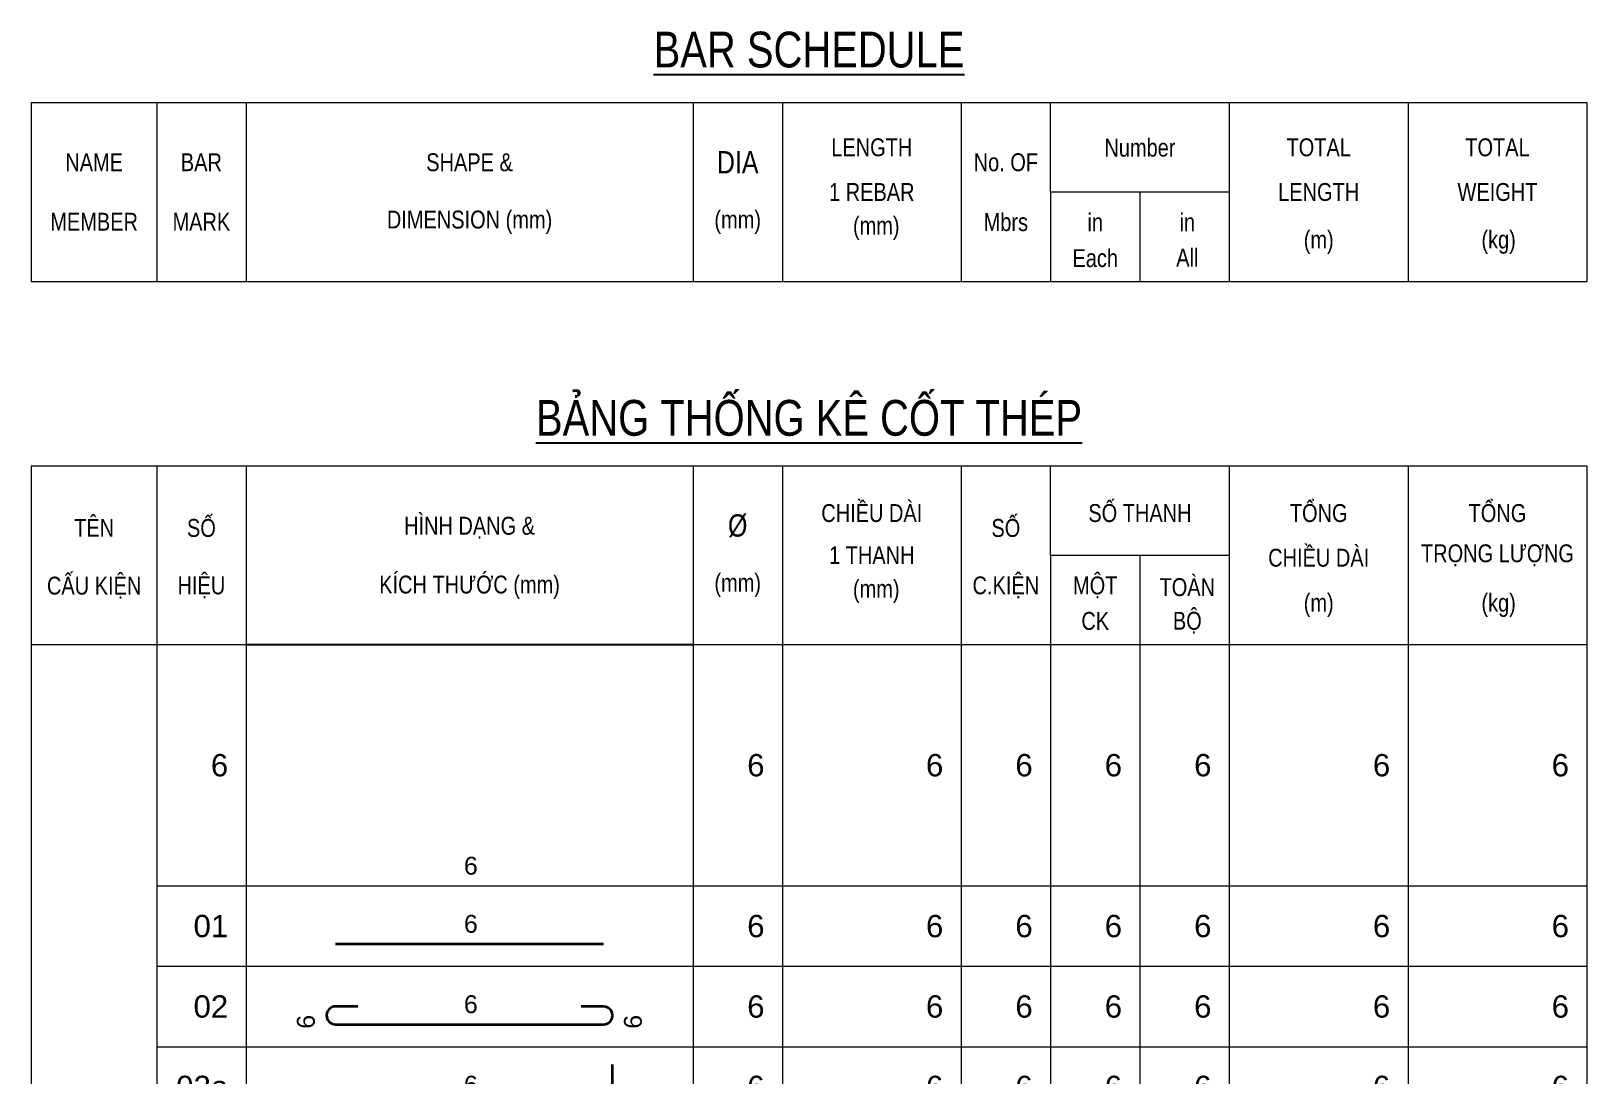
# Model space of a CAD drawing. Header units: millimetres. Extents: x -17710 to 34811, y -85050 to 7016.
# Drawn here: x 0 to 17405, y -4827 to 6864 of the extents above; entities that cross this region are included whole.
import ezdxf
from ezdxf.enums import TextEntityAlignment as Align

# ---------------------------------------------------------------- set-up
doc = ezdxf.new("R2010")
doc.units = ezdxf.units.MM
doc.header["$MEASUREMENT"] = 0
for name, color, linetype, lineweight in [('kata_net khung', 3, 'Continuous', 20), ('kata_text', 7, 'Continuous', 30), ('kata_thep chu', 1, 'Continuous', 35)]:
    doc.layers.add(name, color=color, linetype=linetype, lineweight=lineweight)
doc.styles.add('kata_text', font='arial.ttf', dxfattribs={"width": 0.8})

# ---------------------------------------------------------------- blocks, each defined once
blk = doc.blocks.new('dang01')
at = {"layer": 'kata_net khung'}
for p, q in [((0, 0), (0, -900)), ((1405, 0), (1405, -900)), ((2405, 0), (2405, -900)), ((7405, 0), (7405, -900)), ((8405, 0), (8405, -900)), ((10405, 0), (10405, -900)), ((11405, 0), (11405, -900)), ((12405, 0), (12405, -900)), ((13405, 0), (13405, -900)), ((15405, 0), (15405, -900)), ((17405, 0), (17405, -900)), ((1405, -900), (17405, -900))]:
    blk.add_line(p, q, dxfattribs=at)
at = {"layer": 'kata_thep chu'}
blk.add_line((3405, -650), (6405, -650), dxfattribs=at)
at = {"layer": 'kata_text', "style": 'kata_text'}
for p in [(2205, -450), (8205, -450), (10205, -450), (11205, -450), (12205, -450), (13205, -450), (15205, -450), (17205, -450)]:
    blk.add_attdef('D03', text='', height=250, dxfattribs=at).set_placement(p, align=Align.MIDDLE_RIGHT)
blk.add_attdef('00000000', text='', height=200, dxfattribs=at).set_placement((4920, -425), align=Align.MIDDLE_CENTER)
blk = doc.blocks.new('dang02')
at = {"layer": 'kata_net khung'}
for p, q in [((0, 0), (0, -900)), ((1405, 0), (1405, -900)), ((2405, 0), (2405, -900)), ((7405, 0), (7405, -900)), ((8405, 0), (8405, -900)), ((10405, 0), (10405, -900)), ((11405, 0), (11405, -900)), ((12405, 0), (12405, -900)), ((13405, 0), (13405, -900)), ((15405, 0), (15405, -900)), ((17405, 0), (17405, -900)), ((1405, -900), (17405, -900))]:
    blk.add_line(p, q, dxfattribs=at)
at = {"layer": 'kata_thep chu'}
blk.add_lwpolyline([(3655, -450), (3405, -450, 1), (3405, -650), (6405, -650, 1.000854), (6405, -450), (6155, -450)], format="xyb", dxfattribs=at)
at = {"layer": 'kata_text', "style": 'kata_text'}
for p in [(2205, -450), (8205, -450), (10205, -450), (11205, -450), (12205, -450), (13205, -450), (15205, -450), (17205, -450)]:
    blk.add_attdef('D03', text='', height=250, dxfattribs=at).set_placement(p, align=Align.MIDDLE_RIGHT)
for p in [(3073, -699), (6733, -699)]:
    blk.add_attdef('D03', text='', height=200, rotation=90, dxfattribs=at).set_placement(p, align=Align.MIDDLE_LEFT)
blk.add_attdef('D03', text='', height=200, dxfattribs=at).set_placement((4920, -425), align=Align.MIDDLE_CENTER)
blk = doc.blocks.new('Tieude')
at = {"layer": 'kata_net khung'}
for p, q in [((0, 2000), (0, 0)), ((0, 2000), (17405, 2000)), ((1405, 2000), (1405, 0)), ((2405, 2000), (2405, 0)), ((7405, 2000), (7405, 0)), ((8405, 2000), (8405, 0)), ((10405, 2000), (10405, 0)), ((11405, 1000), (11405, 2000)), ((13405, 2000), (13405, 0)), ((15405, 2000), (15405, 0)), ((17405, 2000), (17405, 0)), ((11405, 1000), (13405, 1000)), ((11405, 1000), (11405, 0)), ((12405, 1000), (12405, 0)), ((0, 0), (17405, 0))]:
    blk.add_line(p, q, dxfattribs=at)
at = {"layer": 'kata_text', "style": 'kata_text', "width": 0.8}
for s, height, p in [('%%UBẢNG THỐNG KÊ CỐT THÉP', 400, (8703, 2594)), ('CHIỀU DÀI', 200, (9405, 1500)), ('SỐ THANH', 200, (12405, 1500)), ('TỔNG', 200, (14405, 1500)), ('TỔNG', 200, (16405, 1500)), ('TÊN', 200, (705, 1333)), ('SỐ', 200, (1905, 1333)), ('HÌNH DẠNG &', 200, (4905, 1333)), ('%%C', 250, (7905, 1333)), ('SỐ', 200, (10905, 1333)), ('1 THANH', 200, (9405, 1000)), ('CHIỀU DÀI', 200, (14405, 1000)), ('TRỌNG LƯỢNG', 200, (16405, 1000)), ('CẤU KIỆN', 200, (705, 667)), ('HIỆU', 200, (1905, 667)), ('KÍCH THƯỚC (mm)', 200, (4905, 667)), ('(mm)', 200, (7905, 667)), ('(mm)', 200, (9455, 599)), ('C.KIỆN', 200, (10905, 667)), ('MỘT', 200, (11905, 667)), ('TOÀN', 200, (12935, 667)), ('(m)', 200, (14405, 443)), ('(kg)', 200, (16418, 443)), ('CK', 200, (11905, 264)), ('BỘ', 200, (12935, 271))]:
    blk.add_text(s, height=height, dxfattribs=at).set_placement(p, align=Align.MIDDLE)
blk = doc.blocks.new('dang02a')
at = {"layer": 'kata_net khung'}
for p, q in [((0, 0), (0, -900)), ((1405, 0), (1405, -900)), ((2405, 0), (2405, -900)), ((7405, 0), (7405, -900)), ((8405, 0), (8405, -900)), ((10405, 0), (10405, -900)), ((11405, 0), (11405, -900)), ((12405, 0), (12405, -900)), ((13405, 0), (13405, -900)), ((15405, 0), (15405, -900)), ((17405, 0), (17405, -900)), ((1405, -900), (17405, -900))]:
    blk.add_line(p, q, dxfattribs=at)
at = {"layer": 'kata_thep chu'}
blk.add_lwpolyline([(3655, -450), (3405, -450, 1), (3405, -650), (6405, -650, 0.415068), (6505, -550), (6505, -200)], format="xyb", dxfattribs=at)
at = {"layer": 'kata_text', "style": 'kata_text'}
for p in [(2205, -450), (8205, -450), (10205, -450), (11205, -450), (12205, -450), (13205, -450), (15205, -450), (17205, -450)]:
    blk.add_attdef('D03', text='', height=250, dxfattribs=at).set_placement(p, align=Align.MIDDLE_RIGHT)
for p in [(3073, -699), (6733, -699)]:
    blk.add_attdef('D03', text='', height=200, rotation=90, dxfattribs=at).set_placement(p, align=Align.MIDDLE_LEFT)
blk.add_attdef('D03', text='', height=200, dxfattribs=at).set_placement((4920, -425), align=Align.MIDDLE_CENTER)
blk = doc.blocks.new('dang00')
at = {"layer": 'kata_net khung'}
for p, q in [((0, 0), (0, -2700)), ((1405, 0), (1405, -2700)), ((2405, 0), (2405, -2700)), ((7405, 0), (7405, -2700)), ((8405, 0), (8405, -2700)), ((10405, 0), (10405, -2700)), ((11405, 0), (11405, -2700)), ((12405, 0), (12405, -2700)), ((13405, 0), (13405, -2700)), ((15405, 0), (15405, -2700)), ((17405, 0), (17405, -2700)), ((1405, -2700), (17405, -2700))]:
    blk.add_line(p, q, dxfattribs=at)
at = {"layer": 'kata_text', "style": 'kata_text'}
for p in [(2205, -1350), (8205, -1350), (10205, -1350), (11205, -1350), (12205, -1350), (13205, -1350), (15205, -1350), (17205, -1350)]:
    blk.add_attdef('D03', text='', height=250, dxfattribs=at).set_placement(p, align=Align.MIDDLE_RIGHT)
blk.add_attdef('00000000', text='', height=200, dxfattribs=at).set_placement((4920, -2475), align=Align.MIDDLE_CENTER)
blk = doc.blocks.new('Tieude_ENG')
at = {"layer": 'kata_net khung'}
for p, q in [((0, 2000), (0, 0)), ((0, 2000), (17405, 2000)), ((1405, 2000), (1405, 0)), ((2405, 2000), (2405, 0)), ((7405, 2000), (7405, 0)), ((8405, 2000), (8405, 0)), ((10405, 2000), (10405, 0)), ((11405, 1000), (11405, 2000)), ((13405, 2000), (13405, 0)), ((15405, 2000), (15405, 0)), ((17405, 2000), (17405, 0)), ((11405, 1000), (13405, 1000)), ((11405, 1000), (11405, 0)), ((12405, 1000), (12405, 0)), ((0, 0), (17405, 0))]:
    blk.add_line(p, q, dxfattribs=at)
at = {"layer": 'kata_text', "style": 'kata_text', "width": 0.8}
for s, height, p in [('%%UBAR SCHEDULE', 400, (8703, 2594)), ('LENGTH', 200, (9405, 1500)), ('Number', 200, (12405, 1500)), ('TOTAL', 200, (14405, 1500)), ('TOTAL', 200, (16405, 1500)), ('NAME', 200, (705, 1333)), ('BAR', 200, (1905, 1333)), ('SHAPE &', 200, (4905, 1333)), ('DIA', 250, (7905, 1333)), ('No. OF', 200, (10905, 1333)), ('1 REBAR', 200, (9405, 1000)), ('LENGTH', 200, (14405, 1000)), ('WEIGHT', 200, (16405, 1000)), ('MEMBER', 200, (705, 667)), ('MARK', 200, (1905, 667)), ('DIMENSION (mm)', 200, (4905, 667)), ('(mm)', 200, (7905, 667)), ('(mm)', 200, (9455, 599)), ('Mbrs', 200, (10905, 667)), ('in', 200, (11905, 667)), ('in', 200, (12935, 667)), ('(m)', 200, (14405, 443)), ('(kg)', 200, (16418, 443)), ('Each', 200, (11905, 264)), ('All', 200, (12935, 271))]:
    blk.add_text(s, height=height, dxfattribs=at).set_placement(p, align=Align.MIDDLE)

msp = doc.modelspace()

# ---------------------------------------------------------------- linework, layer by layer
at = {"layer": 'kata_text'}
msp.add_line((2405.3, 0), (7405.3, 0), dxfattribs=at)

# ---------------------------------------------------------------- block references
ref = msp.add_blockref('dang02a', (0, -4500))
ref.add_attrib('D03', '02a', dxfattribs={"layer": 'kata_text', "height": 250, "style": 'kata_text'}).set_placement((2205.3, -4950), align=Align.MIDDLE_RIGHT)
ref.add_attrib('D03', '6', dxfattribs={"layer": 'kata_text', "height": 200, "rotation": 90, "style": 'kata_text'}).set_placement((3073.3, -5199.2), align=Align.MIDDLE_LEFT)
ref.add_attrib('D03', '6', dxfattribs={"layer": 'kata_text', "height": 200, "style": 'kata_text'}).set_placement((4919.6, -4924.7), align=Align.MIDDLE_CENTER)
ref.add_attrib('D03', '6', dxfattribs={"layer": 'kata_text', "height": 200, "rotation": 90, "style": 'kata_text'}).set_placement((6732.5, -5199.2), align=Align.MIDDLE_LEFT)
ref.add_attrib('D03', '6', dxfattribs={"layer": 'kata_text', "height": 250, "style": 'kata_text'}).set_placement((8205.3, -4950), align=Align.MIDDLE_RIGHT)
ref.add_attrib('D03', '6', dxfattribs={"layer": 'kata_text', "height": 250, "style": 'kata_text'}).set_placement((10205.3, -4950), align=Align.MIDDLE_RIGHT)
ref.add_attrib('D03', '6', dxfattribs={"layer": 'kata_text', "height": 250, "style": 'kata_text'}).set_placement((11205.3, -4950), align=Align.MIDDLE_RIGHT)
ref.add_attrib('D03', '6', dxfattribs={"layer": 'kata_text', "height": 250, "style": 'kata_text'}).set_placement((12205.3, -4950), align=Align.MIDDLE_RIGHT)
ref.add_attrib('D03', '6', dxfattribs={"layer": 'kata_text', "height": 250, "style": 'kata_text'}).set_placement((13205.3, -4949.7), align=Align.MIDDLE_RIGHT)
ref.add_attrib('D03', '6', dxfattribs={"layer": 'kata_text', "height": 250, "style": 'kata_text'}).set_placement((15205.3, -4950), align=Align.MIDDLE_RIGHT)
ref.add_attrib('D03', '6', dxfattribs={"layer": 'kata_text', "height": 250, "style": 'kata_text'}).set_placement((17205.3, -4950), align=Align.MIDDLE_RIGHT)
for name, p in [('Tieude_ENG', (0, 4063.5)), ('Tieude', (0, 0))]:
    msp.add_blockref(name, p, dxfattribs=at)
ref = msp.add_blockref('dang00', (0, 0), dxfattribs=at)
ref.add_attrib('D03', '6', dxfattribs={"height": 250, "style": 'kata_text'}).set_placement((2205.3, -1350), align=Align.MIDDLE_RIGHT)
ref.add_attrib('00000000', '6', dxfattribs={"height": 200, "style": 'kata_text'}).set_placement((4919.6, -2474.7), align=Align.MIDDLE_CENTER)
ref.add_attrib('D03', '6', dxfattribs={"height": 250, "style": 'kata_text'}).set_placement((8205.3, -1350), align=Align.MIDDLE_RIGHT)
ref.add_attrib('D03', '6', dxfattribs={"height": 250, "style": 'kata_text'}).set_placement((10205.3, -1350), align=Align.MIDDLE_RIGHT)
ref.add_attrib('D03', '6', dxfattribs={"height": 250, "style": 'kata_text'}).set_placement((11205.3, -1350), align=Align.MIDDLE_RIGHT)
ref.add_attrib('D03', '6', dxfattribs={"height": 250, "style": 'kata_text'}).set_placement((12205.3, -1350), align=Align.MIDDLE_RIGHT)
ref.add_attrib('D03', '6', dxfattribs={"height": 250, "style": 'kata_text'}).set_placement((13205.3, -1349.7), align=Align.MIDDLE_RIGHT)
ref.add_attrib('D03', '6', dxfattribs={"height": 250, "style": 'kata_text'}).set_placement((15205.3, -1350), align=Align.MIDDLE_RIGHT)
ref.add_attrib('D03', '6', dxfattribs={"height": 250, "style": 'kata_text'}).set_placement((17205.3, -1350), align=Align.MIDDLE_RIGHT)
ref = msp.add_blockref('dang01', (0, -2700), dxfattribs=at)
ref.add_attrib('D03', '01', dxfattribs={"height": 250, "style": 'kata_text'}).set_placement((2205.3, -3150), align=Align.MIDDLE_RIGHT)
ref.add_attrib('00000000', '6', dxfattribs={"height": 200, "style": 'kata_text'}).set_placement((4919.6, -3124.7), align=Align.MIDDLE_CENTER)
ref.add_attrib('D03', '6', dxfattribs={"height": 250, "style": 'kata_text'}).set_placement((8205.3, -3150), align=Align.MIDDLE_RIGHT)
ref.add_attrib('D03', '6', dxfattribs={"height": 250, "style": 'kata_text'}).set_placement((10205.3, -3150), align=Align.MIDDLE_RIGHT)
ref.add_attrib('D03', '6', dxfattribs={"height": 250, "style": 'kata_text'}).set_placement((11205.3, -3150), align=Align.MIDDLE_RIGHT)
ref.add_attrib('D03', '6', dxfattribs={"height": 250, "style": 'kata_text'}).set_placement((12205.3, -3150), align=Align.MIDDLE_RIGHT)
ref.add_attrib('D03', '6', dxfattribs={"height": 250, "style": 'kata_text'}).set_placement((13205.3, -3149.7), align=Align.MIDDLE_RIGHT)
ref.add_attrib('D03', '6', dxfattribs={"height": 250, "style": 'kata_text'}).set_placement((15205.3, -3150), align=Align.MIDDLE_RIGHT)
ref.add_attrib('D03', '6', dxfattribs={"height": 250, "style": 'kata_text'}).set_placement((17205.3, -3150), align=Align.MIDDLE_RIGHT)
ref = msp.add_blockref('dang02', (0, -3600), dxfattribs=at)
ref.add_attrib('D03', '02', dxfattribs={"height": 250, "style": 'kata_text'}).set_placement((2205.3, -4050), align=Align.MIDDLE_RIGHT)
ref.add_attrib('D03', '6', dxfattribs={"height": 200, "rotation": 90, "style": 'kata_text'}).set_placement((3073.3, -4299.2), align=Align.MIDDLE_LEFT)
ref.add_attrib('D03', '6', dxfattribs={"height": 200, "style": 'kata_text'}).set_placement((4919.6, -4024.7), align=Align.MIDDLE_CENTER)
ref.add_attrib('D03', '6', dxfattribs={"height": 200, "rotation": 90, "style": 'kata_text'}).set_placement((6732.5, -4299.2), align=Align.MIDDLE_LEFT)
ref.add_attrib('D03', '6', dxfattribs={"height": 250, "style": 'kata_text'}).set_placement((8205.3, -4050), align=Align.MIDDLE_RIGHT)
ref.add_attrib('D03', '6', dxfattribs={"height": 250, "style": 'kata_text'}).set_placement((10205.3, -4050), align=Align.MIDDLE_RIGHT)
ref.add_attrib('D03', '6', dxfattribs={"height": 250, "style": 'kata_text'}).set_placement((11205.3, -4050), align=Align.MIDDLE_RIGHT)
ref.add_attrib('D03', '6', dxfattribs={"height": 250, "style": 'kata_text'}).set_placement((12205.3, -4050), align=Align.MIDDLE_RIGHT)
ref.add_attrib('D03', '6', dxfattribs={"height": 250, "style": 'kata_text'}).set_placement((13205.3, -4049.7), align=Align.MIDDLE_RIGHT)
ref.add_attrib('D03', '6', dxfattribs={"height": 250, "style": 'kata_text'}).set_placement((15205.3, -4050), align=Align.MIDDLE_RIGHT)
ref.add_attrib('D03', '6', dxfattribs={"height": 250, "style": 'kata_text'}).set_placement((17205.3, -4050), align=Align.MIDDLE_RIGHT)

doc.saveas('drawing.dxf')
